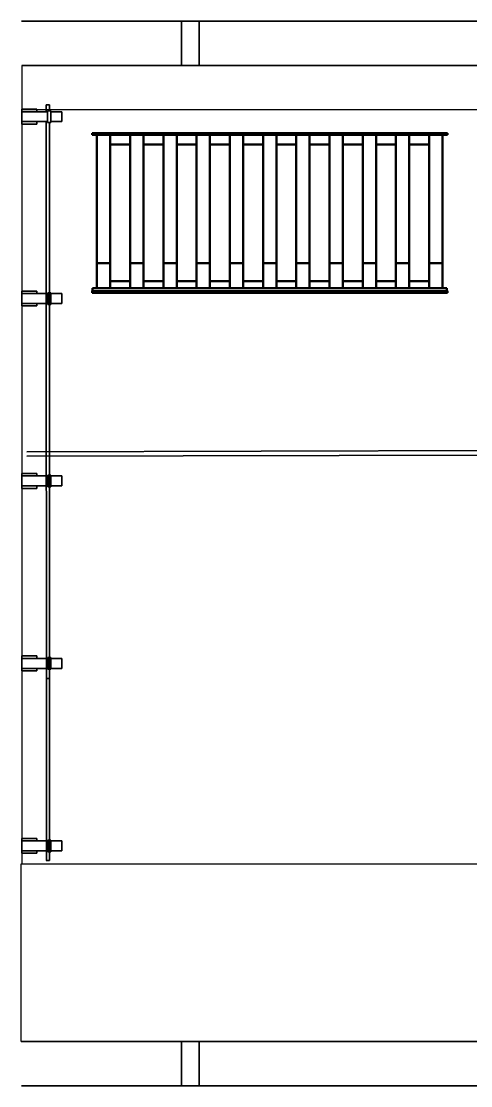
# Model space of a CAD drawing. Header units: millimetres. Extents: x 11 to 67028, y -2 to 23998.
# Drawn here: x 11 to 10157, y -2 to 23998 of the extents above; entities that cross this region are included whole.
import ezdxf

# ---------------------------------------------------------------- set-up
doc = ezdxf.new("R2010")
doc.units = ezdxf.units.MM
doc.layers.add('cu', color=7, linetype='Continuous', lineweight=35)
doc.layers.add('图层1', color=2, linetype='Continuous', lineweight=35)

msp = doc.modelspace()

# ---------------------------------------------------------------- linework, layer by layer
msp.add_line((27, 22998), (27, 4998))
at = {"color": 4, "linetype": 'Continuous', "lineweight": 35}
for p, q in [((570, 22115), (570, 21965)), ((570, 22115), (645, 22115)), ((645, 22115), (645, 21984)), ((26, 22017), (362, 22017)), ((26, 21680), (26, 22017)), ((605, 21960), (26, 21960)), ((362, 22017), (362, 21960)), ((680, 21979), (605, 21979)), ((605, 21717), (605, 21979)), ((680, 21717), (680, 21979)), ((923, 21960), (680, 21960)), ((923, 21736), (923, 21960)), ((605, 21736), (26, 21736)), ((362, 21680), (26, 21680)), ((362, 21736), (362, 21680)), ((570, 21745), (578, 5077)), ((680, 21717), (605, 21717)), ((645, 21717), (649, 5077)), ((923, 21736), (680, 21736)), ((364, 17915), (27, 17915)), ((27, 17915), (27, 17579)), ((607, 17859), (27, 17859)), ((364, 17859), (364, 17915)), ((607, 17878), (607, 17616)), ((682, 17878), (607, 17878)), ((682, 17878), (682, 17616)), ((925, 17859), (682, 17859)), ((925, 17859), (925, 17635)), ((607, 17635), (27, 17635)), ((27, 17579), (364, 17579)), ((364, 17579), (364, 17635)), ((682, 17616), (607, 17616)), ((925, 17635), (682, 17635)), ((13052, 14323, 7994043), (140, 14294, -6971882)), ((13052, 14223, 7994043), (140, 14194, -6971811)), ((364, 13802), (27, 13802)), ((27, 13802), (27, 13465)), ((607, 13746), (27, 13746)), ((364, 13746), (364, 13802)), ((607, 13764), (607, 13503)), ((682, 13764), (607, 13764)), ((682, 13764), (682, 13503)), ((925, 13746), (682, 13746)), ((925, 13746), (925, 13521)), ((607, 13521), (27, 13521)), ((27, 13465), (364, 13465)), ((364, 13465), (364, 13521)), ((682, 13503), (607, 13503)), ((925, 13521), (682, 13521)), ((364, 9688), (27, 9688)), ((27, 9688), (27, 9352)), ((607, 9632), (27, 9632)), ((364, 9632), (364, 9688)), ((607, 9651), (607, 9389)), ((682, 9651), (607, 9651)), ((682, 9651), (682, 9389)), ((925, 9632), (682, 9632)), ((925, 9632), (925, 9408)), ((607, 9408), (27, 9408)), ((364, 9352), (364, 9408)), ((682, 9389), (607, 9389)), ((925, 9408), (682, 9408)), ((27, 9352), (364, 9352)), ((575, 9181), (648, 9181)), ((364, 5575), (27, 5575)), ((27, 5575), (27, 5238)), ((364, 5519), (364, 5575)), ((607, 5537), (607, 5275)), ((682, 5537), (607, 5537)), ((682, 5537), (682, 5275)), ((607, 5519), (27, 5519)), ((607, 5294), (27, 5294)), ((364, 5238), (364, 5294)), ((925, 5519), (682, 5519)), ((925, 5294), (682, 5294)), ((925, 5519), (925, 5294)), ((27, 5238), (364, 5238)), ((575, 5077), (648, 5077)), ((682, 5275), (607, 5275))]:
    msp.add_line(p, q, dxfattribs=at)
at = {"color": 7, "linetype": 'Continuous', "lineweight": 50}
for p, q in [((9629, 21477), (1609, 21477)), ((1609, 21477), (1609, 21437)), ((9629, 21437), (1609, 21437)), ((1719, 21436), (1719, 18596)), ((2019, 18596), (2019, 21436)), ((2469, 21436), (2469, 18596)), ((2769, 18596), (2769, 21436)), ((3219, 21436), (3219, 18596)), ((3519, 18596), (3519, 21436)), ((3969, 21436), (3969, 18596)), ((4269, 18596), (4269, 21436)), ((4719, 21436), (4719, 18596)), ((5019, 18596), (5019, 21436)), ((5469, 21436), (5469, 18596)), ((5769, 18596), (5769, 21436)), ((6219, 21436), (6219, 18596)), ((6519, 18596), (6519, 21436)), ((6969, 21436), (6969, 18596)), ((7269, 18596), (7269, 21436)), ((7719, 21436), (7719, 18596)), ((8019, 18596), (8019, 21436)), ((8469, 21436), (8469, 18596)), ((8769, 18596), (8769, 21436)), ((9219, 21436), (9219, 18596)), ((9519, 18596), (9519, 21436)), ((9629, 21437), (9629, 21477)), ((2469, 21217), (2019, 21217)), ((3219, 21217), (2769, 21217)), ((3969, 21217), (3519, 21217)), ((4719, 21217), (4269, 21217)), ((5469, 21217), (5019, 21217)), ((6219, 21217), (5769, 21217)), ((6969, 21217), (6519, 21217)), ((7719, 21217), (7269, 21217)), ((8469, 21217), (8019, 21217)), ((9219, 21217), (8769, 21217)), ((1719, 18591), (1719, 18546)), ((1719, 18546), (1719, 18006)), ((1719, 18546), (2019, 18546)), ((2019, 18546), (2019, 18591)), ((2019, 18006), (2019, 18546)), ((2469, 18591), (2469, 18546)), ((2469, 18546), (2469, 18006)), ((2469, 18546), (2769, 18546)), ((2769, 18546), (2769, 18591)), ((2769, 18006), (2769, 18546)), ((3219, 18591), (3219, 18546)), ((3219, 18546), (3219, 18006)), ((3219, 18546), (3519, 18546)), ((3519, 18546), (3519, 18591)), ((3519, 18006), (3519, 18546)), ((3969, 18591), (3969, 18546)), ((3969, 18546), (3969, 18006)), ((3969, 18546), (4269, 18546)), ((4269, 18546), (4269, 18591)), ((4269, 18006), (4269, 18546)), ((4719, 18591), (4719, 18546)), ((4719, 18546), (4719, 18006)), ((4719, 18546), (5019, 18546)), ((5019, 18546), (5019, 18591)), ((5019, 18006), (5019, 18546)), ((5469, 18591), (5469, 18546)), ((5469, 18546), (5469, 18006)), ((5469, 18546), (5769, 18546)), ((5769, 18546), (5769, 18591)), ((5769, 18006), (5769, 18546)), ((6219, 18591), (6219, 18546)), ((6219, 18546), (6219, 18006)), ((6219, 18546), (6519, 18546)), ((6519, 18546), (6519, 18591)), ((6519, 18006), (6519, 18546)), ((6969, 18591), (6969, 18546)), ((6969, 18546), (6969, 18006)), ((6969, 18546), (7269, 18546)), ((7269, 18546), (7269, 18591)), ((7269, 18006), (7269, 18546)), ((7719, 18591), (7719, 18546)), ((7719, 18546), (7719, 18006)), ((7719, 18546), (8019, 18546)), ((8019, 18546), (8019, 18591)), ((8019, 18006), (8019, 18546)), ((8469, 18591), (8469, 18546)), ((8469, 18546), (8469, 18006)), ((8469, 18546), (8769, 18546)), ((8769, 18546), (8769, 18591)), ((8769, 18006), (8769, 18546)), ((9219, 18591), (9219, 18546)), ((9219, 18546), (9219, 18006)), ((9219, 18546), (9519, 18546)), ((9519, 18546), (9519, 18591)), ((9519, 18006), (9519, 18546)), ((2468, 18137), (2018, 18137)), ((3219, 18137), (2769, 18137)), ((3969, 18137), (3519, 18137)), ((4719, 18137), (4269, 18137)), ((5469, 18137), (5019, 18137)), ((6219, 18137), (5769, 18137)), ((6519, 18137), (6969, 18137)), ((7719, 18137), (7269, 18137)), ((8469, 18137), (8019, 18137)), ((9219, 18137), (8769, 18137)), ((1619, 17917), (1609, 17917)), ((1609, 17917), (1609, 17877)), ((9629, 17877), (1609, 17877)), ((1619, 17915), (1619, 17977)), ((9619, 17977), (1619, 17977)), ((9619, 17915), (1619, 17915)), ((9619, 17977), (9619, 17917)), ((9619, 17917), (9629, 17917)), ((9629, 17877), (9629, 17917))]:
    msp.add_line(p, q, dxfattribs=at)
msp.add_lwpolyline([(27, 22998), (65027, 22998), (65027, 21998), (27, 21998)])
msp.add_lwpolyline([(65027, 998), (11, 998), (11, 4998), (65027, 4998)], close=True)
at = {"layer": 'cu'}
for p, q in [((19, 23998), (67028, 23998)), ((3628, 23998), (3628, 22998)), ((4028, 23998), (4028, 22998)), ((4028, 22998), (3628, 22998)), ((3628, -2), (3628, 998)), ((4028, 998), (3628, 998)), ((4028, -2), (4028, 998)), ((67028, -2), (15, -2))]:
    msp.add_line(p, q, dxfattribs=at)
at = {"layer": '图层1'}
for p, q in [((66028, 22998), (27, 22998)), ((66028, 998), (11, 998))]:
    msp.add_line(p, q, dxfattribs=at)

doc.saveas('drawing.dxf')
